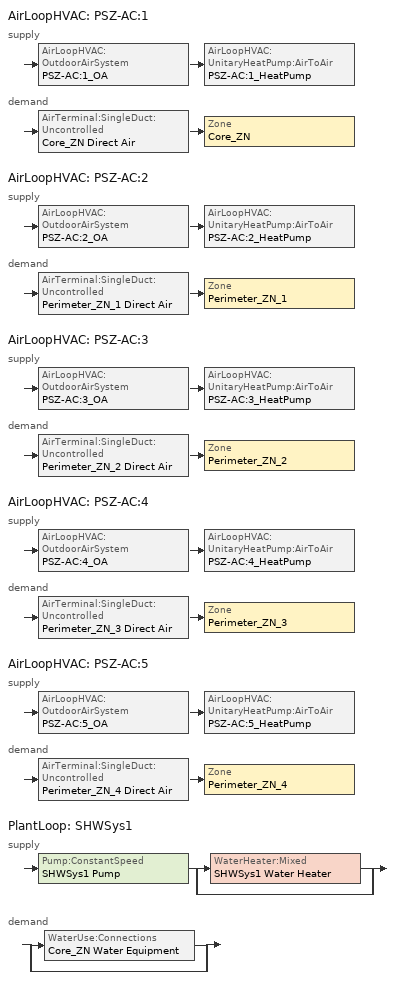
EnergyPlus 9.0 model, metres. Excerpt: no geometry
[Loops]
AirLoopHVAC 'PSZ-AC:1'
 supply: AirLoopHVAC:OutdoorAirSystem 'PSZ-AC:1_OA' > AirLoopHVAC:UnitaryHeatPump:AirToAir 'PSZ-AC:1_HeatPump'
 demand: AirTerminal:SingleDuct:Uncontrolled 'Core_ZN Direct Air' > Zone 'Core_ZN'
AirLoopHVAC 'PSZ-AC:2'
 supply: AirLoopHVAC:OutdoorAirSystem 'PSZ-AC:2_OA' > AirLoopHVAC:UnitaryHeatPump:AirToAir 'PSZ-AC:2_HeatPump'
 demand: AirTerminal:SingleDuct:Uncontrolled 'Perimeter_ZN_1 Direct Air' > Zone 'Perimeter_ZN_1'
AirLoopHVAC 'PSZ-AC:3'
 supply: AirLoopHVAC:OutdoorAirSystem 'PSZ-AC:3_OA' > AirLoopHVAC:UnitaryHeatPump:AirToAir 'PSZ-AC:3_HeatPump'
 demand: AirTerminal:SingleDuct:Uncontrolled 'Perimeter_ZN_2 Direct Air' > Zone 'Perimeter_ZN_2'
AirLoopHVAC 'PSZ-AC:4'
 supply: AirLoopHVAC:OutdoorAirSystem 'PSZ-AC:4_OA' > AirLoopHVAC:UnitaryHeatPump:AirToAir 'PSZ-AC:4_HeatPump'
 demand: AirTerminal:SingleDuct:Uncontrolled 'Perimeter_ZN_3 Direct Air' > Zone 'Perimeter_ZN_3'
AirLoopHVAC 'PSZ-AC:5'
 supply: AirLoopHVAC:OutdoorAirSystem 'PSZ-AC:5_OA' > AirLoopHVAC:UnitaryHeatPump:AirToAir 'PSZ-AC:5_HeatPump'
 demand: AirTerminal:SingleDuct:Uncontrolled 'Perimeter_ZN_4 Direct Air' > Zone 'Perimeter_ZN_4'
PlantLoop 'SHWSys1'
 supply: Pump:ConstantSpeed 'SHWSys1 Pump' > split
  | WaterHeater:Mixed 'SHWSys1 Water Heater'
  | bypass
 demand: split
  | WaterUse:Connections 'Core_ZN Water Equipment'
  | bypass
[DesignSpecification:OutdoorAir] Outdoor Air Method=Flow/Area; Outdoor Air Flow per Zone Floor Area {m3/s-m2}=0.000431773; Outdoor Air Flow per Zone {m3/s}=0
SZ DSOA Core_ZN; SZ DSOA Perimeter_ZN_1; SZ DSOA Perimeter_ZN_2; SZ DSOA Perimeter_ZN_3; SZ DSOA Perimeter_ZN_4
[Sizing:Zone] Zone Cooling Design Supply Air Temperature Input Method=SupplyAirTemperature; Zone Cooling Design Supply Air Temperature {C}=12.8; Zone Heating Design Supply Air Temperature Input Method=SupplyAirTemperature; Zone Heating Design Supply Air Temperature {C}=40; Zone Cooling Design Supply Air Humidity Ratio {kgWater/kgDryAir}=0.0085; Zone Heating Design Supply Air Humidity Ratio {kgWater/kgDryAir}=0.008; Cooling Design Air Flow Method=DesignDay; Cooling Design Air Flow Rate {m3/s}=0; Cooling Minimum Air Flow {m3/s}=0; Cooling Minimum Air Flow Fraction=0; Heating Design Air Flow Method=DesignDay; Heating Design Air Flow Rate {m3/s}=0
Name | Design Specification Outdoor Air Object
Core_ZN | SZ DSOA Core_ZN
Perimeter_ZN_1 | SZ DSOA Perimeter_ZN_1
Perimeter_ZN_2 | SZ DSOA Perimeter_ZN_2
Perimeter_ZN_3 | SZ DSOA Perimeter_ZN_3
Perimeter_ZN_4 | SZ DSOA Perimeter_ZN_4
[Sizing:System] Type of Load to Size On=Sensible; Design Outdoor Air Flow Rate {m3/s}=AUTOSIZE; Central Heating Maximum System Air Flow Ratio=0.3; Preheat Design Temperature {C}=7; Preheat Design Humidity Ratio {kgWater/kgDryAir}=0.008; Precool Design Temperature {C}=12.8; Precool Design Humidity Ratio {kgWater/kgDryAir}=0.008; Central Cooling Design Supply Air Temperature {C}=12.8; Central Heating Design Supply Air Temperature {C}=40; Type of Zone Sum to Use=NonCoincident; 100% Outdoor Air in Cooling=No; 100% Outdoor Air in Heating=No; Central Cooling Design Supply Air Humidity Ratio {kgWater/kgDryAir}=0.0085; Central Heating Design Supply Air Humidity Ratio {kgWater/kgDryAir}=0.008; Cooling Supply Air Flow Rate Method=DesignDay; Cooling Supply Air Flow Rate {m3/s}=0; Heating Supply Air Flow Rate Method=DesignDay; Heating Supply Air Flow Rate {m3/s}=0; System Outdoor Air Method=ZoneSum
PSZ-AC:1; PSZ-AC:2; PSZ-AC:3; PSZ-AC:4; PSZ-AC:5
[Sizing:Plant]
SHWSys1: Loop Type=Heating; Design Loop Exit Temperature {C}=48.89; Loop Design Temperature Difference {deltaC}=5
[ZoneControl:Thermostat] Control Type Schedule=Dual Zone Control Type Sched
Name | Zone or ZoneList | Control 1
Core_ZN Thermostat | Core_ZN | Core_ZN DualSPSched
Perimeter_ZN_1 Thermostat | Perimeter_ZN_1 | Perimeter_ZN_1 DualSPSched
Perimeter_ZN_2 Thermostat | Perimeter_ZN_2 | Perimeter_ZN_2 DualSPSched
Perimeter_ZN_3 Thermostat | Perimeter_ZN_3 | Perimeter_ZN_3 DualSPSched
Perimeter_ZN_4 Thermostat | Perimeter_ZN_4 | Perimeter_ZN_4 DualSPSched
[ThermostatSetpoint:DualSetpoint] Heating Setpoint Temperature Schedule=HTGSETP_SCH
Name | Cooling Setpoint Temperature Schedule
Core_ZN DualSPSched | CLGSETP_SCH_1
Perimeter_ZN_1 DualSPSched | CLGSETP_SCH_2
Perimeter_ZN_2 DualSPSched | CLGSETP_SCH_3
Perimeter_ZN_3 DualSPSched | CLGSETP_SCH_4
Perimeter_ZN_4 DualSPSched | CLGSETP_SCH_5
[AirTerminal:SingleDuct:Uncontrolled] Availability Schedule=ALWAYS_ON; Maximum Air Flow Rate {m3/s}=AUTOSIZE
Core_ZN Direct Air; Perimeter_ZN_1 Direct Air; Perimeter_ZN_2 Direct Air; Perimeter_ZN_3 Direct Air; Perimeter_ZN_4 Direct Air
[Zone equipment]
Core_ZN: Core_ZN Direct Air
Perimeter_ZN_1: Perimeter_ZN_1 Direct Air
Perimeter_ZN_2: Perimeter_ZN_2 Direct Air
Perimeter_ZN_3: Perimeter_ZN_3 Direct Air
Perimeter_ZN_4: Perimeter_ZN_4 Direct Air
[Fan:OnOff] Availability Schedule=HVACOperationSchd; Fan Total Efficiency=0.55575; Pressure Rise {Pa}=622.5; Maximum Flow Rate {m3/s}=AUTOSIZE; Motor Efficiency=0.855; Motor In Airstream Fraction=1
PSZ-AC:1 Fan; PSZ-AC:2 Fan; PSZ-AC:3 Fan; PSZ-AC:4 Fan; PSZ-AC:5 Fan
[Coil:Cooling:DX:SingleSpeed] Availability Schedule=ALWAYS_ON; Gross Rated Total Cooling Capacity {W}=AUTOSIZE; Gross Rated Sensible Heat Ratio=AUTOSIZE; Gross Rated Cooling COP {W/W}=4.11713; Rated Air Flow Rate {m3/s}=AUTOSIZE; Total Cooling Capacity Function of Temperature Curve=HPACCoolCapFT; Total Cooling Capacity Function of Flow Fraction Curve=HPACCoolCapFFF; Energy Input Ratio Function of Temperature Curve=HPACCOOLEIRFT; Energy Input Ratio Function of Flow Fraction Curve=HPACCOOLEIRFFF; Part Load Fraction Correlation Curve=HPACCOOLPLFFPLR
PSZ-AC:1 Heat Pump DX Cooling Coil; PSZ-AC:2 Heat Pump DX Cooling Coil; PSZ-AC:3 Heat Pump DX Cooling Coil; PSZ-AC:4 Heat Pump DX Cooling Coil; PSZ-AC:5 Heat Pump DX Cooling Coil
[Coil:Heating:Fuel] Availability Schedule=ALWAYS_ON; Fuel Type=NaturalGas; Burner Efficiency=0.81; Nominal Capacity {W}=AUTOSIZE
PSZ-AC:1 Heat Pump DX Supp Heating Coil; PSZ-AC:2 Heat Pump DX Supp Heating Coil; PSZ-AC:3 Heat Pump DX Supp Heating Coil; PSZ-AC:4 Heat Pump DX Supp Heating Coil; PSZ-AC:5 Heat Pump DX Supp Heating Coil
[Coil:Heating:DX:SingleSpeed] Availability Schedule=ALWAYS_ON; Gross Rated Heating Capacity {W}=AUTOSIZE; Gross Rated Heating COP {W/W}=3.3592; Rated Air Flow Rate {m3/s}=AUTOSIZE; Heating Capacity Function of Temperature Curve=HPACHeatCapFT; Heating Capacity Function of Flow Fraction Curve=HPACHeatCapFFF; Energy Input Ratio Function of Temperature Curve=HPACHeatEIRFT; Energy Input Ratio Function of Flow Fraction Curve=HPACHeatEIRFFF; Part Load Fraction Correlation Curve=HPACCOOLPLFFPLR; Defrost Energy Input Ratio Function of Temperature Curve=HPACCOOLEIRFT; Minimum Outdoor Dry-Bulb Temperature for Compressor Operation {C}=-12.2; Maximum Outdoor Dry-Bulb Temperature for Defrost Operation {C}=1.67; Crankcase Heater Capacity {W}=50; Maximum Outdoor Dry-Bulb Temperature for Crankcase Heater Operation {C}=4.4; Defrost Strategy=ReverseCycle; Defrost Control=OnDemand; Resistive Defrost Heater Capacity {W}=AUTOSIZE
PSZ-AC:1 Heat Pump DX Heating Coil; PSZ-AC:2 Heat Pump DX Heating Coil; PSZ-AC:3 Heat Pump DX Heating Coil; PSZ-AC:4 Heat Pump DX Heating Coil; PSZ-AC:5 Heat Pump DX Heating Coil
[AirLoopHVAC:UnitaryHeatPump:AirToAir] Availability Schedule=ALWAYS_ON; Cooling Supply Air Flow Rate {m3/s}=AUTOSIZE; Heating Supply Air Flow Rate {m3/s}=AUTOSIZE; No Load Supply Air Flow Rate {m3/s}=AUTOSIZE; Maximum Supply Air Temperature from Supplemental Heater {C}=AUTOSIZE; Maximum Outdoor Dry-Bulb Temperature for Supplemental Heater Operation {C}=4.44; Fan Placement=BlowThrough
Name | Controlling Zone or Thermostat Location | Supply Air Fan | Heating Coil | Cooling Coil | Supplemental Heating Coil | Supply Air Fan Operating Mode Schedule
PSZ-AC:1_HeatPump | Core_ZN | PSZ-AC:1 Fan | PSZ-AC:1 Heat Pump DX Heating Coil | PSZ-AC:1 Heat Pump DX Cooling Coil | PSZ-AC:1 Heat Pump DX Supp Heating Coil | HVACOperationSchd
PSZ-AC:2_HeatPump | Perimeter_ZN_1 | PSZ-AC:2 Fan | PSZ-AC:2 Heat Pump DX Heating Coil | PSZ-AC:2 Heat Pump DX Cooling Coil | PSZ-AC:2 Heat Pump DX Supp Heating Coil | HVACOperationSchd
PSZ-AC:3_HeatPump | Perimeter_ZN_2 | PSZ-AC:3 Fan | PSZ-AC:3 Heat Pump DX Heating Coil | PSZ-AC:3 Heat Pump DX Cooling Coil | PSZ-AC:3 Heat Pump DX Supp Heating Coil | HVACOperationSchd_w_SB
PSZ-AC:4_HeatPump | Perimeter_ZN_3 | PSZ-AC:4 Fan | PSZ-AC:4 Heat Pump DX Heating Coil | PSZ-AC:4 Heat Pump DX Cooling Coil | PSZ-AC:4 Heat Pump DX Supp Heating Coil | HVACOperationSchd
PSZ-AC:5_HeatPump | Perimeter_ZN_4 | PSZ-AC:5 Fan | PSZ-AC:5 Heat Pump DX Heating Coil | PSZ-AC:5 Heat Pump DX Cooling Coil | PSZ-AC:5 Heat Pump DX Supp Heating Coil | HVACOperationSchd
[Controller:OutdoorAir] Minimum Outdoor Air Flow Rate {m3/s}=AUTOSIZE; Maximum Outdoor Air Flow Rate {m3/s}=AUTOSIZE; Economizer Control Type=NoEconomizer; Economizer Control Action Type=ModulateFlow; Economizer Maximum Limit Dry-Bulb Temperature {C}=28; Economizer Maximum Limit Enthalpy {J/kg}=64000; Economizer Minimum Limit Dry-Bulb Temperature {C}=0; Lockout Type=LockoutWithHeating; Minimum Limit Type=FixedMinimum; Minimum Outdoor Air Schedule=MinOA_Sched
PSZ-AC:1_OA_Controller; PSZ-AC:2_OA_Controller; PSZ-AC:3_OA_Controller; PSZ-AC:4_OA_Controller; PSZ-AC:5_OA_Controller
[AirLoopHVAC] Design Supply Air Flow Rate {m3/s}=AUTOSIZE
PSZ-AC:1; PSZ-AC:2; PSZ-AC:3; PSZ-AC:4; PSZ-AC:5
[Pump:ConstantSpeed]
SHWSys1 Pump: Design Flow Rate {m3/s}=autosize; Design Pump Head {Pa}=0.001; Design Power Consumption {W}=AUTOSIZE; Motor Efficiency=0.3; Fraction of Motor Inefficiencies to Fluid Stream=0; Pump Control Type=Intermittent
[WaterHeater:Mixed]
SHWSys1 Water Heater: Tank Volume {m3}=0.1514; Setpoint Temperature Schedule=SHWSys1 Water Heater Setpoint Temperature Schedule; Deadband Temperature Difference {deltaC}=2; Maximum Temperature Limit {C}=82.2222; Heater Control Type=Cycle; Heater Maximum Capacity {W}=11722.84; Heater Fuel Type=electricity; Heater Thermal Efficiency=1; Off Cycle Parasitic Fuel Consumption Rate {W}=571; Off Cycle Parasitic Fuel Type=electricity; Off Cycle Parasitic Heat Fraction to Tank=0.8; On Cycle Parasitic Fuel Consumption Rate {W}=571; On Cycle Parasitic Fuel Type=electricity; Ambient Temperature Indicator=zone; Ambient Temperature Zone=CORE_ZN; Off Cycle Loss Coefficient to Ambient Temperature {W/K}=1.20598; On Cycle Loss Coefficient to Ambient Temperature {W/K}=1.20598; Peak Use Flow Rate {m3/s}=4.048e-06; Use Flow Rate Fraction Schedule=BLDG_SWH_SCH
[PlantLoop]
SHWSys1: Fluid Type=Water; Plant Equipment Operation Scheme=SHWSys1 Loop Operation Scheme List; Maximum Loop Temperature {C}=48.89; Minimum Loop Temperature {C}=10; Maximum Loop Flow Rate {m3/s}=AUTOSIZE; Minimum Loop Flow Rate {m3/s}=0; Plant Loop Volume {m3}=AUTOSIZE; Load Distribution Scheme=Optimal
[PlantEquipmentList]
SHWSys1 Equipment List: SHWSys1 Water Heater
[PlantEquipmentOperation:HeatingLoad]
SHWSys1 Operation Scheme: Load Range 1 Lower Limit {W}=0; Load Range 1 Upper Limit {W}=1000000000000000; Range 1 Equipment List=SHWSys1 Equipment List
[PlantEquipmentOperationSchemes]
SHWSys1 Loop Operation Scheme List: Control Scheme 1=SHWSys1 Operation Scheme; Control Scheme 1 Schedule=PlantOnSched
[EnergyManagementSystem:Program]
MyComputedCoolingSetpointProg_4: IF (Hour == 0) && (Minute  <=  15); Set myCLGSETP_SCH_Override_4 = 29.44; ELSEIF (Hour == 0) && (Minute  <=  15); Set myCLGSETP_SCH_Override_4 = 29.44; ELSEIF (Hour == 0) && (Minute  <=  30); Set myCLGSETP_SCH_Override_4 = 29.44; ELSEIF (Hour == 0) && (Minute  <=  45); Set myCLGSETP_SCH_Override_4 = 29.44; ELSEIF (Hour == 0) && (Minute  <=  60); Set myCLGSETP_SCH_Override_4 = 29.44; ELSEIF (Hour == 1) && (Minute  <=  15); Set myCLGSETP_SCH_Override_4 = 29.44; ELSEIF (Hour == 1) && (Minute  <=  30); Set myCLGSETP_SCH_Override_4 = 29.44; ELSEIF (Hour == 1) && (Minute  <=  45); Set myCLGSETP_SCH_Override_4 = 29.44; ELSEIF (Hour == 1) && (Minute  <=  60); Set myCLGSETP_SCH_Override_4 = 29.44; ELSEIF (Hour == 2) && (Minute  <=  15); Set myCLGSETP_SCH_Override_4 = 29.44; ELSEIF (Hour == 2) && (Minute  <=  30); Set myCLGSETP_SCH_Override_4 = 29.44; ELSEIF (Hour == 2) && (Minute  <=  45); Set myCLGSETP_SCH_Override_4 = 29.44; ELSEIF (Hour == 2) && (Minute  <=  60); Set myCLGSETP_SCH_Override_4 = 29.44; ELSEIF (Hour == 3) && (Minute  <=  15); Set myCLGSETP_SCH_Override_4 = 29.44; ELSEIF (Hour == 3) && (Minute  <=  30); Set myCLGSETP_SCH_Override_4 = 29.44; ELSEIF (Hour == 3) && (Minute  <=  45); Set myCLGSETP_SCH_Override_4 = 29.44; ELSEIF (Hour == 3) && (Minute  <=  60); Set myCLGSETP_SCH_Override_4 = 29.44; ELSEIF (Hour == 4) && (Minute  <=  15); Set myCLGSETP_SCH_Override_4 = 29.44; ELSEIF (Hour == 4) && (Minute  <=  30); Set myCLGSETP_SCH_Override_4 = 29.44; ELSEIF (Hour == 4) && (Minute  <=  45); Set myCLGSETP_SCH_Override_4 = 29.44; ELSEIF (Hour == 4) && (Minute  <=  60); Set myCLGSETP_SCH_Override_4 = 29.44; ELSEIF (Hour == 5) && (Minute  <=  15); Set myCLGSETP_SCH_Override_4 = 29.44; ELSEIF (Hour == 5) && (Minute  <=  30); Set myCLGSETP_SCH_Override_4 = 29.44; ELSEIF (Hour == 5) && (Minute  <=  45); Set myCLGSETP_SCH_Override_4 = 29.44; ELSEIF (Hour == 5) && (Minute  <=  60); Set myCLGSETP_SCH_Override_4 = 29.44; ELSEIF (Hour == 6) && (Minute  <=  15); Set myCLGSETP_SCH_Override_4 = 29.44; ELSEIF (Hour == 6) && (Minute  <=  30); Set myCLGSETP_SCH_Override_4 = 29.44; ELSEIF (Hour == 6) && (Minute  <=  45); Set myCLGSETP_SCH_Override_4 = 29.44; ELSEIF (Hour == 6) && (Minute  <=  60); Set myCLGSETP_SCH_Override_4 = 29.44; ELSEIF (Hour == 7) && (Minute  <=  15); Set myCLGSETP_SCH_Override_4 = 29.44; ELSEIF (Hour == 7) && (Minute  <=  30); Set myCLGSETP_SCH_Override_4 = 29.44; ELSEIF (Hour == 7) && (Minute  <=  45); Set myCLGSETP_SCH_Override_4 = 29.44; ELSEIF (Hour == 7) && (Minute  <=  60); Set myCLGSETP_SCH_Override_4 = 29.44; ELSEIF (Hour == 8) && (Minute  <=  15); Set myCLGSETP_SCH_Override_4 = 20.0; ELSEIF (Hour == 8) && (Minute  <=  30); Set myCLGSETP_SCH_Override_4 = 20.0; ELSEIF (Hour == 8) && (Minute  <=  45); Set myCLGSETP_SCH_Override_4 = 20.0; ELSEIF (Hour == 8) && (Minute  <=  60); Set myCLGSETP_SCH_Override_4 = 20.0; ELSEIF (Hour == 9) && (Minute  <=  15); Set myCLGSETP_SCH_Override_4 = 20.948; ELSEIF (Hour == 9) && (Minute  <=  30); Set myCLGSETP_SCH_Override_4 = 21.897000000000002; ELSEIF (Hour == 9) && (Minute  <=  45); Set myCLGSETP_SCH_Override_4 = 22.639000000000003; ELSEIF (Hour == 9) && (Minute  <=  60); Set myCLGSETP_SCH_Override_4 = 23.169000000000004; ELSEIF (Hour == 10) && (Minute  <=  15); Set myCLGSETP_SCH_Override_4 = 23.532000000000004; ELSEIF (Hour == 10) && (Minute  <=  30); Set myCLGSETP_SCH_Override_4 = 23.776000000000003; ELSEIF (Hour == 10) && (Minute  <=  45); Set myCLGSETP_SCH_Override_4 = 23.939000000000004; ELSEIF (Hour == 10) && (Minute  <=  60); Set myCLGSETP_SCH_Override_4 = 24.047000000000004; ELSEIF (Hour == 11) && (Minute  <=  15); Set myCLGSETP_SCH_Override_4 = 24.118000000000006; ELSEIF (Hour == 11) && (Minute  <=  30); Set myCLGSETP_SCH_Override_4 = 24.165000000000006; ELSEIF (Hour == 11) && (Minute  <=  45); Set myCLGSETP_SCH_Override_4 = 24.195000000000007; ELSEIF (Hour == 11) && (Minute  <=  60); Set myCLGSETP_SCH_Override_4 = 24.215000000000007; ELSEIF (Hour == 12) && (Minute  <=  15); Set myCLGSETP_SCH_Override_4 = 24.227000000000007; ELSEIF (Hour == 12) && (Minute  <=  30); Set myCLGSETP_SCH_Override_4 = 24.23400000000001; ELSEIF (Hour == 12) && (Minute  <=  45); Set myCLGSETP_SCH_Override_4 = 24.23800000000001; ELSEIF (Hour == 12) && (Minute  <=  60); Set myCLGSETP_SCH_Override_4 = 24.24000000000001; ELSEIF (Hour == 13) && (Minute  <=  15); Set myCLGSETP_SCH_Override_4 = 24.24100000000001; ELSEIF (Hour == 13) && (Minute  <=  30); Set myCLGSETP_SCH_Override_4 = 24.24100000000001; ELSEIF (Hour == 13) && (Minute  <=  45); Set myCLGSETP_SCH_Override_4 = 24.24100000000001; ELSEIF (Hour == 13) && (Minute  <=  60); Set myCLGSETP_SCH_Override_4 = 24.24100000000001; ELSEIF (Hour == 14) && (Minute  <=  15); Set myCLGSETP_SCH_Override_4 = 24.24000000000001; ELSEIF (Hour == 14) && (Minute  <=  30); Set myCLGSETP_SCH_Override_4 = 24.61000000000001; ELSEIF (Hour == 14) && (Minute  <=  45); Set myCLGSETP_SCH_Override_4 = 24.98000000000001; ELSEIF (Hour == 14) && (Minute  <=  60); Set myCLGSETP_SCH_Override_4 = 25.289000000000012; ELSEIF (Hour == 15) && (Minute  <=  15); Set myCLGSETP_SCH_Override_4 = 25.510000000000012; ELSEIF (Hour == 15) && (Minute  <=  30); Set myCLGSETP_SCH_Override_4 = 25.659000000000013; ELSEIF (Hour == 15) && (Minute  <=  45); Set myCLGSETP_SCH_Override_4 = 25.381000000000014; ELSEIF (Hour == 15) && (Minute  <=  60); Set myCLGSETP_SCH_Override_4 = 25.066000000000013; ELSEIF (Hour == 16) && (Minute  <=  15); Set myCLGSETP_SCH_Override_4 = 24.807000000000013; ELSEIF (Hour == 16) && (Minute  <=  30); Set myCLGSETP_SCH_Override_4 = 24.615000000000013; ELSEIF (Hour == 16) && (Minute  <=  45); Set myCLGSETP_SCH_Override_4 = 24.482000000000014; ELSEIF (Hour == 16) && (Minute  <=  60); Set myCLGSETP_SCH_Override_4 = 24.394000000000013; ELSEIF (Hour == 17) && (Minute  <=  15); Set myCLGSETP_SCH_Override_4 = 24.337000000000014; ELSEIF (Hour == 17) && (Minute  <=  30); Set myCLGSETP_SCH_Override_4 = 24.301000000000013; ELSEIF (Hour == 17) && (Minute  <=  45); Set myCLGSETP_SCH_Override_4 = 24.279000000000014; ELSEIF (Hour == 17) && (Minute  <=  60); Set myCLGSETP_SCH_Override_4 = 24.266000000000012; ELSEIF (Hour == 18) && (Minute  <=  15); Set myCLGSETP_SCH_Override_4 = 24.25900000000001; ELSEIF (Hour == 18) && (Minute  <=  30); Set myCLGSETP_SCH_Override_4 = 29.44; ELSEIF (Hour == 18) && (Minute  <=  45); Set myCLGSETP_SCH_Override_4 = 29.44; ELSEIF (Hour == 18) && (Minute  <=  60); Set myCLGSETP_SCH_Override_4 = 29.44; ELSEIF (Hour == 19) && (Minute  <=  15); Set myCLGSETP_SCH_Override_4 = 29.44; ELSEIF (Hour == 19) && (Minute  <=  30); Set myCLGSETP_SCH_Override_4 = 29.44; ELSEIF (Hour == 19) && (Minute  <=  45); Set myCLGSETP_SCH_Override_4 = 29.44; ELSEIF (Hour == 19) && (Minute  <=  60); Set myCLGSETP_SCH_Override_4 = 29.44; ELSEIF (Hour == 20) && (Minute  <=  15); Set myCLGSETP_SCH_Override_4 = 29.44; ELSEIF (Hour == 20) && (Minute  <=  30); Set myCLGSETP_SCH_Override_4 = 29.44; ELSEIF (Hour == 20) && (Minute  <=  45); Set myCLGSETP_SCH_Override_4 = 29.44; ELSEIF (Hour == 20) && (Minute  <=  60); Set myCLGSETP_SCH_Override_4 = 29.44; ELSEIF (Hour == 21) && (Minute  <=  15); Set myCLGSETP_SCH_Override_4 = 29.44; ELSEIF (Hour == 21) && (Minute  <=  30); Set myCLGSETP_SCH_Override_4 = 29.44; ELSEIF (Hour == 21) && (Minute  <=  45); Set myCLGSETP_SCH_Override_4 = 29.44; ELSEIF (Hour == 21) && (Minute  <=  60); Set myCLGSETP_SCH_Override_4 = 29.44; ELSEIF (Hour == 22) && (Minute  <=  15); Set myCLGSETP_SCH_Override_4 = 29.44; ELSEIF (Hour == 22) && (Minute  <=  30); Set myCLGSETP_SCH_Override_4 = 29.44; ELSEIF (Hour == 22) && (Minute  <=  45); Set myCLGSETP_SCH_Override_4 = 29.44; ELSEIF (Hour == 22) && (Minute  <=  60); Set myCLGSETP_SCH_Override_4 = 29.44; ELSEIF (Hour == 23) && (Minute  <=  15); Set myCLGSETP_SCH_Override_4 = 29.44; ELSEIF (Hour == 23) && (Minute  <=  30); Set myCLGSETP_SCH_Override_4 = 29.44; ELSEIF (Hour == 23) && (Minute  <=  45); Set myCLGSETP_SCH_Override_4 = 29.44; ENDIF
MyComputedCoolingSetpointProg_5: IF (Hour == 0) && (Minute  <=  15); Set myCLGSETP_SCH_Override_5 = 29.44; ELSEIF (Hour == 0) && (Minute  <=  15); Set myCLGSETP_SCH_Override_5 = 29.44; ELSEIF (Hour == 0) && (Minute  <=  30); Set myCLGSETP_SCH_Override_5 = 29.44; ELSEIF (Hour == 0) && (Minute  <=  45); Set myCLGSETP_SCH_Override_5 = 29.44; ELSEIF (Hour == 0) && (Minute  <=  60); Set myCLGSETP_SCH_Override_5 = 29.44; ELSEIF (Hour == 1) && (Minute  <=  15); Set myCLGSETP_SCH_Override_5 = 29.44; ELSEIF (Hour == 1) && (Minute  <=  30); Set myCLGSETP_SCH_Override_5 = 29.44; ELSEIF (Hour == 1) && (Minute  <=  45); Set myCLGSETP_SCH_Override_5 = 29.44; ELSEIF (Hour == 1) && (Minute  <=  60); Set myCLGSETP_SCH_Override_5 = 29.44; ELSEIF (Hour == 2) && (Minute  <=  15); Set myCLGSETP_SCH_Override_5 = 29.44; ELSEIF (Hour == 2) && (Minute  <=  30); Set myCLGSETP_SCH_Override_5 = 29.44; ELSEIF (Hour == 2) && (Minute  <=  45); Set myCLGSETP_SCH_Override_5 = 29.44; ELSEIF (Hour == 2) && (Minute  <=  60); Set myCLGSETP_SCH_Override_5 = 29.44; ELSEIF (Hour == 3) && (Minute  <=  15); Set myCLGSETP_SCH_Override_5 = 29.44; ELSEIF (Hour == 3) && (Minute  <=  30); Set myCLGSETP_SCH_Override_5 = 29.44; ELSEIF (Hour == 3) && (Minute  <=  45); Set myCLGSETP_SCH_Override_5 = 29.44; ELSEIF (Hour == 3) && (Minute  <=  60); Set myCLGSETP_SCH_Override_5 = 29.44; ELSEIF (Hour == 4) && (Minute  <=  15); Set myCLGSETP_SCH_Override_5 = 29.44; ELSEIF (Hour == 4) && (Minute  <=  30); Set myCLGSETP_SCH_Override_5 = 29.44; ELSEIF (Hour == 4) && (Minute  <=  45); Set myCLGSETP_SCH_Override_5 = 29.44; ELSEIF (Hour == 4) && (Minute  <=  60); Set myCLGSETP_SCH_Override_5 = 29.44; ELSEIF (Hour == 5) && (Minute  <=  15); Set myCLGSETP_SCH_Override_5 = 29.44; ELSEIF (Hour == 5) && (Minute  <=  30); Set myCLGSETP_SCH_Override_5 = 29.44; ELSEIF (Hour == 5) && (Minute  <=  45); Set myCLGSETP_SCH_Override_5 = 29.44; ELSEIF (Hour == 5) && (Minute  <=  60); Set myCLGSETP_SCH_Override_5 = 29.44; ELSEIF (Hour == 6) && (Minute  <=  15); Set myCLGSETP_SCH_Override_5 = 29.44; ELSEIF (Hour == 6) && (Minute  <=  30); Set myCLGSETP_SCH_Override_5 = 29.44; ELSEIF (Hour == 6) && (Minute  <=  45); Set myCLGSETP_SCH_Override_5 = 29.44; ELSEIF (Hour == 6) && (Minute  <=  60); Set myCLGSETP_SCH_Override_5 = 29.44; ELSEIF (Hour == 7) && (Minute  <=  15); Set myCLGSETP_SCH_Override_5 = 29.44; ELSEIF (Hour == 7) && (Minute  <=  30); Set myCLGSETP_SCH_Override_5 = 29.44; ELSEIF (Hour == 7) && (Minute  <=  45); Set myCLGSETP_SCH_Override_5 = 29.44; ELSEIF (Hour == 7) && (Minute  <=  60); Set myCLGSETP_SCH_Override_5 = 29.44; ELSEIF (Hour == 8) && (Minute  <=  15); Set myCLGSETP_SCH_Override_5 = 20.0; ELSEIF (Hour == 8) && (Minute  <=  30); Set myCLGSETP_SCH_Override_5 = 20.0; ELSEIF (Hour == 8) && (Minute  <=  45); Set myCLGSETP_SCH_Override_5 = 20.0; ELSEIF (Hour == 8) && (Minute  <=  60); Set myCLGSETP_SCH_Override_5 = 20.0; ELSEIF (Hour == 9) && (Minute  <=  15); Set myCLGSETP_SCH_Override_5 = 20.811; ELSEIF (Hour == 9) && (Minute  <=  30); Set myCLGSETP_SCH_Override_5 = 21.624; ELSEIF (Hour == 9) && (Minute  <=  45); Set myCLGSETP_SCH_Override_5 = 22.270999999999997; ELSEIF (Hour == 9) && (Minute  <=  60); Set myCLGSETP_SCH_Override_5 = 22.746999999999996; ELSEIF (Hour == 10) && (Minute  <=  15); Set myCLGSETP_SCH_Override_5 = 23.087999999999997; ELSEIF (Hour == 10) && (Minute  <=  30); Set myCLGSETP_SCH_Override_5 = 23.328999999999997; ELSEIF (Hour == 10) && (Minute  <=  45); Set myCLGSETP_SCH_Override_5 = 23.499; ELSEIF (Hour == 10) && (Minute  <=  60); Set myCLGSETP_SCH_Override_5 = 23.618; ELSEIF (Hour == 11) && (Minute  <=  15); Set myCLGSETP_SCH_Override_5 = 23.700999999999997; ELSEIF (Hour == 11) && (Minute  <=  30); Set myCLGSETP_SCH_Override_5 = 23.759999999999998; ELSEIF (Hour == 11) && (Minute  <=  45); Set myCLGSETP_SCH_Override_5 = 23.799999999999997; ELSEIF (Hour == 11) && (Minute  <=  60); Set myCLGSETP_SCH_Override_5 = 23.827999999999996; ELSEIF (Hour == 12) && (Minute  <=  15); Set myCLGSETP_SCH_Override_5 = 23.846999999999994; ELSEIF (Hour == 12) && (Minute  <=  30); Set myCLGSETP_SCH_Override_5 = 23.859999999999996; ELSEIF (Hour == 12) && (Minute  <=  45); Set myCLGSETP_SCH_Override_5 = 23.867999999999995; ELSEIF (Hour == 12) && (Minute  <=  60); Set myCLGSETP_SCH_Override_5 = 23.872999999999994; ELSEIF (Hour == 13) && (Minute  <=  15); Set myCLGSETP_SCH_Override_5 = 23.874999999999993; ELSEIF (Hour == 13) && (Minute  <=  30); Set myCLGSETP_SCH_Override_5 = 23.875999999999994; ELSEIF (Hour == 13) && (Minute  <=  45); Set myCLGSETP_SCH_Override_5 = 23.876999999999995; ELSEIF (Hour == 13) && (Minute  <=  60); Set myCLGSETP_SCH_Override_5 = 23.876999999999995; ELSEIF (Hour == 14) && (Minute  <=  15); Set myCLGSETP_SCH_Override_5 = 23.876999999999995; ELSEIF (Hour == 14) && (Minute  <=  30); Set myCLGSETP_SCH_Override_5 = 24.432999999999996; ELSEIF (Hour == 14) && (Minute  <=  45); Set myCLGSETP_SCH_Override_5 = 24.988999999999997; ELSEIF (Hour == 14) && (Minute  <=  60); Set myCLGSETP_SCH_Override_5 = 25.458999999999996; ELSEIF (Hour == 15) && (Minute  <=  15); Set myCLGSETP_SCH_Override_5 = 25.804999999999996; ELSEIF (Hour == 15) && (Minute  <=  30); Set myCLGSETP_SCH_Override_5 = 26.049999999999997; ELSEIF (Hour == 15) && (Minute  <=  45); Set myCLGSETP_SCH_Override_5 = 25.656999999999996; ELSEIF (Hour == 15) && (Minute  <=  60); Set myCLGSETP_SCH_Override_5 = 25.206999999999997; ELSEIF (Hour == 16) && (Minute  <=  15); Set myCLGSETP_SCH_Override_5 = 24.83; ELSEIF (Hour == 16) && (Minute  <=  30); Set myCLGSETP_SCH_Override_5 = 24.543; ELSEIF (Hour == 16) && (Minute  <=  45); Set myCLGSETP_SCH_Override_5 = 24.336; ELSEIF (Hour == 16) && (Minute  <=  60); Set myCLGSETP_SCH_Override_5 = 24.191; ELSEIF (Hour == 17) && (Minute  <=  15); Set myCLGSETP_SCH_Override_5 = 24.090999999999998; ELSEIF (Hour == 17) && (Minute  <=  30); Set myCLGSETP_SCH_Override_5 = 24.022999999999996; ELSEIF (Hour == 17) && (Minute  <=  45); Set myCLGSETP_SCH_Override_5 = 23.977999999999994; ELSEIF (Hour == 17) && (Minute  <=  60); Set myCLGSETP_SCH_Override_5 = 23.947999999999993; ELSEIF (Hour == 18) && (Minute  <=  15); Set myCLGSETP_SCH_Override_5 = 23.928999999999995; ELSEIF (Hour == 18) && (Minute  <=  30); Set myCLGSETP_SCH_Override_5 = 29.44; ELSEIF (Hour == 18) && (Minute  <=  45); Set myCLGSETP_SCH_Override_5 = 29.44; ELSEIF (Hour == 18) && (Minute  <=  60); Set myCLGSETP_SCH_Override_5 = 29.44; ELSEIF (Hour == 19) && (Minute  <=  15); Set myCLGSETP_SCH_Override_5 = 29.44; ELSEIF (Hour == 19) && (Minute  <=  30); Set myCLGSETP_SCH_Override_5 = 29.44; ELSEIF (Hour == 19) && (Minute  <=  45); Set myCLGSETP_SCH_Override_5 = 29.44; ELSEIF (Hour == 19) && (Minute  <=  60); Set myCLGSETP_SCH_Override_5 = 29.44; ELSEIF (Hour == 20) && (Minute  <=  15); Set myCLGSETP_SCH_Override_5 = 29.44; ELSEIF (Hour == 20) && (Minute  <=  30); Set myCLGSETP_SCH_Override_5 = 29.44; ELSEIF (Hour == 20) && (Minute  <=  45); Set myCLGSETP_SCH_Override_5 = 29.44; ELSEIF (Hour == 20) && (Minute  <=  60); Set myCLGSETP_SCH_Override_5 = 29.44; ELSEIF (Hour == 21) && (Minute  <=  15); Set myCLGSETP_SCH_Override_5 = 29.44; ELSEIF (Hour == 21) && (Minute  <=  30); Set myCLGSETP_SCH_Override_5 = 29.44; ELSEIF (Hour == 21) && (Minute  <=  45); Set myCLGSETP_SCH_Override_5 = 29.44; ELSEIF (Hour == 21) && (Minute  <=  60); Set myCLGSETP_SCH_Override_5 = 29.44; ELSEIF (Hour == 22) && (Minute  <=  15); Set myCLGSETP_SCH_Override_5 = 29.44; ELSEIF (Hour == 22) && (Minute  <=  30); Set myCLGSETP_SCH_Override_5 = 29.44; ELSEIF (Hour == 22) && (Minute  <=  45); Set myCLGSETP_SCH_Override_5 = 29.44; ELSEIF (Hour == 22) && (Minute  <=  60); Set myCLGSETP_SCH_Override_5 = 29.44; ELSEIF (Hour == 23) && (Minute  <=  15); Set myCLGSETP_SCH_Override_5 = 29.44; ELSEIF (Hour == 23) && (Minute  <=  30); Set myCLGSETP_SCH_Override_5 = 29.44; ELSEIF (Hour == 23) && (Minute  <=  45); Set myCLGSETP_SCH_Override_5 = 29.44; ENDIF
[SetpointManager:Scheduled]
SHWSys1 Loop Setpoint Manager: Control Variable=Temperature; Schedule=SHWSys1-Loop-Temp-Schedule; Setpoint Node or NodeList=SHWSys1 Supply Outlet Node
[SetpointManager:SingleZone:Heating] Control Variable=Temperature; Minimum Supply Air Temperature {C}=12.8; Maximum Supply Air Temperature {C}=40
Name | Control Zone | Setpoint Node or NodeList
SupAirTemp MngrCore_ZN - Htg | Core_ZN | PSZ-AC:1 Supply Equipment Outlet Node
SupAirTemp MngrPerimeter_ZN_1 - Htg | Perimeter_ZN_1 | PSZ-AC:2 Supply Equipment Outlet Node
SupAirTemp MngrPerimeter_ZN_2 - Htg | Perimeter_ZN_2 | PSZ-AC:3 Supply Equipment Outlet Node
SupAirTemp MngrPerimeter_ZN_3 - Htg | Perimeter_ZN_3 | PSZ-AC:4 Supply Equipment Outlet Node
SupAirTemp MngrPerimeter_ZN_4 - Htg | Perimeter_ZN_4 | PSZ-AC:5 Supply Equipment Outlet Node
[SetpointManager:SingleZone:Cooling] Control Variable=Temperature; Minimum Supply Air Temperature {C}=12.8; Maximum Supply Air Temperature {C}=40
Name | Control Zone | Setpoint Node or NodeList
SupAirTemp MngrCore_ZN - Clg | Core_ZN | PSZ-AC:1_CoolC-PSZ-AC:1_HeatCNode
SupAirTemp MngrPerimeter_ZN_1 - Clg | Perimeter_ZN_1 | PSZ-AC:2_CoolC-PSZ-AC:2_HeatCNode
SupAirTemp MngrPerimeter_ZN_2 - Clg | Perimeter_ZN_2 | PSZ-AC:3_CoolC-PSZ-AC:3_HeatCNode
SupAirTemp MngrPerimeter_ZN_3 - Clg | Perimeter_ZN_3 | PSZ-AC:4_CoolC-PSZ-AC:4_HeatCNode
SupAirTemp MngrPerimeter_ZN_4 - Clg | Perimeter_ZN_4 | PSZ-AC:5_CoolC-PSZ-AC:5_HeatCNode
[SetpointManager:MixedAir] Control Variable=Temperature
Name | Setpoint Node or NodeList
PSZ-AC:1_OAMixed Air Temp Manager | PSZ-AC:1_OA-PSZ-AC:1_FanNode
PSZ-AC:2_OAMixed Air Temp Manager | PSZ-AC:2_OA-PSZ-AC:2_FanNode
PSZ-AC:3_OAMixed Air Temp Manager | PSZ-AC:3_OA-PSZ-AC:3_FanNode
PSZ-AC:4_OAMixed Air Temp Manager | PSZ-AC:4_OA-PSZ-AC:4_FanNode
PSZ-AC:5_OAMixed Air Temp Manager | PSZ-AC:5_OA-PSZ-AC:5_FanNode
[WaterUse:Equipment]
Core_ZN Water Equipment: Peak Flow Rate {m3/s}=4.048e-06; Flow Rate Fraction Schedule=BLDG_SWH_SCH; Target Temperature Schedule=Core_ZN Water Equipment Temp Sched; Hot Water Supply Temperature Schedule=Core_ZN Water Equipment Hot Supply Temp Sched; Zone=Core_ZN; Sensible Fraction Schedule=Core_ZN Water Equipment Sensible fract sched; Latent Fraction Schedule=Core_ZN Water Equipment Latent fract sched
[WaterUse:Connections]
Core_ZN Water Equipment: Water Use Equipment 1=Core_ZN Water Equipment
[Schedule:Compact]
BLDG_SWH_SCH: Through: 12/31, For: WeekDays, Until: 7:00, 0, Until: 8:00, 0.27, Until: 9:00, 0.55, Until: 11:00, 0.64, Until: 12:00, 0.82, Until: 13:00, 1, Until: 14:00, 0.91, Until: 16:00, 0.55, Until: 17:00, 0.73, Until: 19:00, 0.37, Until: 20:00, 0.18, Until: 21:00, 0.27, Until: 22:00, 0.09, Until: 24:00, 0, For: Weekends, Until: 24:00, 0, For: Holiday, Until: 24:00, 0, For: WinterDesignDay, Until: 7:00, 0, Until: 8:00, 0.27, Until: 9:00, 0.55, Until: 11:00, 0.64, Until: 12:00, 0.82, Until: 13:00, 1, Until: 14:00, 0.91, Until: 16:00, 0.55, Until: 17:00, 0.73, Until: 19:00, 0.37, Until: 20:00, 0.18, Until: 21:00, 0.27, Until: 22:00, 0.09, Until: 24:00, 0, For: SummerDesignDay, Until: 7:00, 0, Until: 8:00, 0.27, Until: 9:00, 0.55, Until: 11:00, 0.64, Until: 12:00, 0.82, Until: 13:00, 1, Until: 14:00, 0.91, Until: 16:00, 0.55, Until: 17:00, 0.73, Until: 19:00, 0.37, Until: 20:00, 0.18, Until: 21:00, 0.27, Until: 22:00, 0.09, Until: 24:00, 0, For: CustomDay1, Until: 24:00, 0, For: CustomDay2, Until: 24:00, 0
ALWAYS_ON; PlantOnSched; MinOA_Sched: Through: 12/31, For: AllDays, Until: 24:00, 1
HVACOperationSchd: Through: 12/31, For: Weekdays SummerDesignDay, Until: 06:00, 1, Until: 19:00, 1, Until: 24:00, 1, For: Weedends WinterDesignDay, Until: 24:00, 1, For: Holidays AllOtherDays, Until: 24:00, 1
HVACOperationSchd_w_SB: Through: 12/31, For: Weekdays, Until: 01:00, 0, Until: 02:00, 0, Until: 03:00, 0, Until: 04:00, 0, Until: 05:00, 0, Until: 06:00, 0, Until: 07:00, 1, Until: 08:00, 1, Until: 09:00, 1, Until: 10:00, 1, Until: 11:00, 0, Until: 12:00, 1, Until: 13:00, 0, Until: 14:00, 1, Until: 15:00, 0, Until: 16:00, 1, Until: 17:00, 1, Until: 18:00, 1, Until: 19:00, 1, Until: 20:00, 0, Until: 21:00, 0, Until: 22:00, 0, Until: 23:00, 0, Until: 24:00, 0, For: Weekends, Until: 01:00, 0, Until: 02:00, 0, Until: 03:00, 0, Until: 04:00, 0, Until: 05:00, 0, Until: 06:00, 0, Until: 07:00, 0, Until: 08:00, 0, Until: 09:00, 0, Until: 10:00, 0, Until: 11:00, 0, Until: 12:00, 0, Until: 13:00, 0, Until: 14:00, 0, Until: 15:00, 0, Until: 16:00, 0, Until: 17:00, 0, Until: 18:00, 0, Until: 19:00, 0, Until: 20:00, 0, Until: 21:00, 0, Until: 22:00, 0, Until: 23:00, 0, Until: 24:00, 0, For: SummerDesignDay, Until: 06:00, 0, Until: 19:00, 1, Until: 24:00, 0, For: WinterDesignDay, Until: 24:00, 0, For: Holidays AllOtherDays, Until: 24:00, 0
Dual Zone Control Type Sched: Through: 12/31, For: AllDays, Until: 24:00, 4
Core_ZN Water Equipment Latent fract sched: Through: 12/31, For: AllDays, Until: 24:00, 0.05
Core_ZN Water Equipment Sensible fract sched: Through: 12/31, For: AllDays, Until: 24:00, 0.2
Core_ZN Water Equipment Temp Sched: Through: 12/31, For: AllDays, Until: 24:00, 48.8
Core_ZN Water Equipment Hot Supply Temp Sched: Through: 12/31, For: AllDays, Until: 24:00, 55
SHWSys1-Loop-Temp-Schedule; SHWSys1 Water Heater Setpoint Temperature Schedule: Through: 12/31, For: AllDays, Until: 24:00, 60
[Schedule:Constant]
Name | Hourly Value
HTGSETP_SCH | 15.6
CLGSETP_SCH_1; CLGSETP_SCH_2; CLGSETP_SCH_3; CLGSETP_SCH_4; CLGSETP_SCH_5 | 40
[Curve:Quadratic]
Name | Coefficient1 Constant | Coefficient2 x | Coefficient3 x**2 | Minimum Value of x | Maximum Value of x
HPACCoolCapFFF | 0.8 | 0.2 | 0 | 0.5 | 1.5
HPACCOOLEIRFFF | 1.156 | -0.1816 | 0.0256 | 0.5 | 1.5
HPACCOOLPLFFPLR | 0.85 | 0.15 | 0 | 0 | 1
HPACHeatEIRFFF | 1.3824 | -0.4336 | 0.0512 | 0 | 1
[Curve:Cubic]
Name | Coefficient1 Constant | Coefficient2 x | Coefficient3 x**2 | Coefficient4 x**3 | Minimum Value of x | Maximum Value of x
HPACHeatCapFT | 0.758746 | 0.027626 | 0.000148716 | 3.4992e-06 | -20 | 20
HPACHeatCapFFF | 0.84 | 0.16 | 0 | 0 | 0.5 | 1.5
HPACHeatEIRFT | 1.19248 | -0.0300438 | 0.00103745 | -2.3328e-05 | -20 | 20
[Curve:Biquadratic] Minimum Value of x=12.77778; Maximum Value of x=23.88889; Minimum Value of y=21.11111; Maximum Value of y=46.11111
Name | Coefficient1 Constant | Coefficient2 x | Coefficient3 x**2 | Coefficient4 y | Coefficient5 y**2 | Coefficient6 x*y
HPACCoolCapFT | 0.766956 | 0.0107756 | -4.14703e-05 | 0.00134961 | -0.000261144 | 0.000457488
HPACCOOLEIRFT | 0.297145 | 0.0430933 | -0.000748766 | 0.00597727 | 0.000482112 | -0.000956448
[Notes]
PSZ-AC:2_OA_Controller, PSZ-AC:2 Heat Pump DX Cooling Coil
PSZ-AC:3_OA_Controller, PSZ-AC:3 Heat Pump DX Cooling Coil
PSZ-AC:4_OA_Controller, PSZ-AC:4 Heat Pump DX Cooling Coil
PSZ-AC:5_OA_Controller, PSZ-AC:5 Heat Pump DX Cooling Coil
END ECONOMIZER MAP
GPARM parameters as input:
Case = ASHRAE901_OfficeSmall_STD2019_ElPaso
annual_run = yes
slab_gtp = National_OfficeSmall_ASHRAE901_STD2016_Zone3B_nonres_TX-ElPaso-TX.gtp
basement_tempt = dummy.idf
avg_oa_tempt_ip = 64.295
maxdiff_oa_tempt_ip = 37.98
ext_wall_type = WoodFramedWall
nonres_ext_wall_ufactor = 0.505365407
roof_type = WoodJoistAtticRoof
nonres_roof_ufactor = 0.153313101
roof_solar_absorp = 0.7
nonres_window =
sidelighting_control = yes_AY
economizer = DifferentialDryBulb
skip_economizer_control = No
LPD_office = 6.888902667
exterior_lights_watts = 0
exterior_lights_watts_a = 50.7
exterior_lights_watts_b = 115.1
avg_oa_tempt = 17.94166667
maxdiff_oa_tempt = 21.1
oa_flow_per_area = 0.000431773
door_infil = 0.129785425
frac_ofpk = 0.144
damper_sch = MinOA_Sched
economizer_lockout = LockoutWithHeating
BLDG_EQUIP_SCH = BLDG_EQUIP_SCH_ADV
pv_surface_area = 0
STD189_overhang = no
ext_lgt_sch = Exterior_Lgt_ALWAYS_ON
LTG_SCH_SET = LTG_SET_STD2013
HtgSetP_Sch = HTGSETP_SCH_NO_OPTIMUM
CLGSETP_SCH = CLGSETP_SCH_NO_OPTIMUM
pipe_heat_loss = 571
